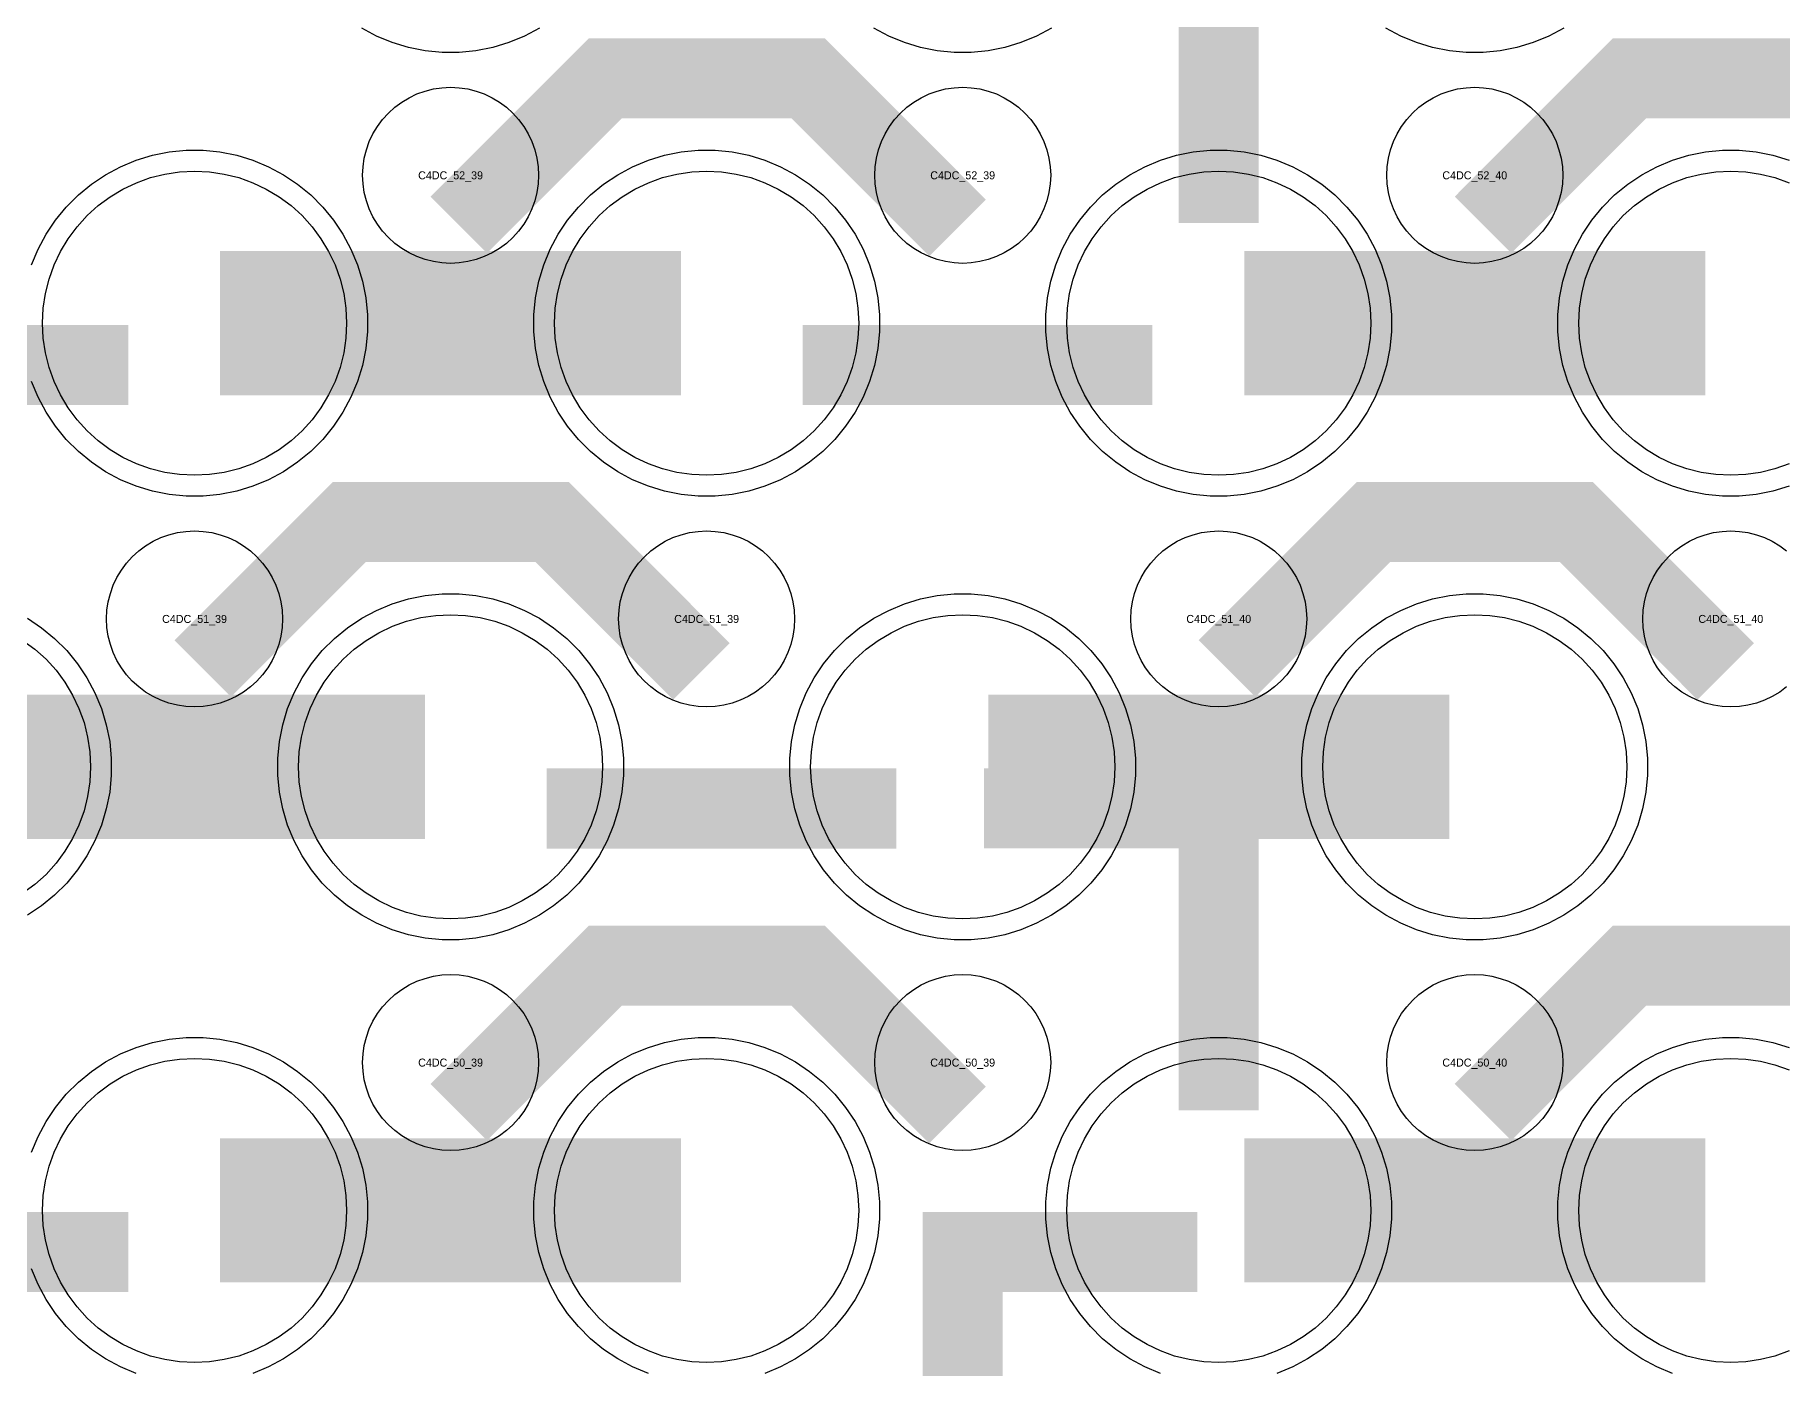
# Model space of a CAD drawing. Extents: x -11880 to 11880, y -14992 to 14992.
# Drawn here: x 430 to 976, y -7961 to -7544 of the extents above; entities that cross this region are included whole.
import ezdxf
from ezdxf.enums import TextEntityAlignment as Align

# ---------------------------------------------------------------- set-up
doc = ezdxf.new("R2010")
doc.units = 0
doc.header["$MEASUREMENT"] = 0
for name, color, linetype in [('GDS_775_DT_237', 138, 'CONTINUOUS'), ('RDL1_FS', 34, 'CONTINUOUS'), ('RDL_BS', 160, 'CONTINUOUS')]:
    doc.layers.add(name, color=color, linetype=linetype)

msp = doc.modelspace()

# ---------------------------------------------------------------- linework, layer by layer
at = {"layer": 'RDL1_FS'}
for points in [[(480, -7681.744), (475.343, -7681.515), (470.732, -7680.831), (466.209, -7679.699), (461.819, -7678.127), (457.605, -7676.135), (453.605, -7673.737), (449.86, -7670.959), (446.406, -7667.829), (443.276, -7664.375), (440.498, -7660.63), (438.1, -7656.63), (436.108, -7652.416), (434.536, -7648.026), (433.404, -7643.503), (432.72, -7638.892), (432.491, -7634.235), (432.72, -7629.578), (433.404, -7624.967), (434.536, -7620.444), (436.108, -7616.054), (438.1, -7611.84), (440.498, -7607.84), (443.276, -7604.095), (446.406, -7600.641), (449.86, -7597.511), (453.605, -7594.733), (457.605, -7592.335), (461.819, -7590.343), (466.209, -7588.771), (470.732, -7587.639), (475.343, -7586.955), (480, -7586.726), (484.657, -7586.955), (489.268, -7587.639), (493.791, -7588.771), (498.181, -7590.343), (502.395, -7592.335), (506.395, -7594.733), (510.14, -7597.511), (513.594, -7600.641), (516.724, -7604.095), (519.502, -7607.84), (521.9, -7611.84), (523.892, -7616.054), (525.464, -7620.444), (526.596, -7624.967), (527.28, -7629.578), (527.509, -7634.235), (527.28, -7638.892), (526.596, -7643.503), (525.464, -7648.026), (523.892, -7652.416), (521.9, -7656.63), (519.502, -7660.63), (516.724, -7664.375), (513.594, -7667.829), (510.14, -7670.959), (506.395, -7673.737), (502.395, -7676.135), (498.181, -7678.127), (493.791, -7679.699), (489.268, -7680.831), (484.657, -7681.515)], [(640, -7681.744), (635.343, -7681.515), (630.732, -7680.831), (626.209, -7679.699), (621.819, -7678.127), (617.605, -7676.135), (613.605, -7673.737), (609.86, -7670.959), (606.406, -7667.829), (603.276, -7664.375), (600.498, -7660.63), (598.1, -7656.63), (596.108, -7652.416), (594.536, -7648.026), (593.404, -7643.503), (592.72, -7638.892), (592.491, -7634.235), (592.72, -7629.578), (593.404, -7624.967), (594.536, -7620.444), (596.108, -7616.054), (598.1, -7611.84), (600.498, -7607.84), (603.276, -7604.095), (606.406, -7600.641), (609.86, -7597.511), (613.605, -7594.733), (617.605, -7592.335), (621.819, -7590.343), (626.209, -7588.771), (630.732, -7587.639), (635.343, -7586.955), (640, -7586.726), (644.657, -7586.955), (649.268, -7587.639), (653.791, -7588.771), (658.181, -7590.343), (662.395, -7592.335), (666.395, -7594.733), (670.14, -7597.511), (673.594, -7600.641), (676.724, -7604.095), (679.502, -7607.84), (681.9, -7611.84), (683.892, -7616.054), (685.464, -7620.444), (686.596, -7624.967), (687.28, -7629.578), (687.509, -7634.235), (687.28, -7638.892), (686.596, -7643.503), (685.464, -7648.026), (683.892, -7652.416), (681.9, -7656.63), (679.502, -7660.63), (676.724, -7664.375), (673.594, -7667.829), (670.14, -7670.959), (666.395, -7673.737), (662.395, -7676.135), (658.181, -7678.127), (653.791, -7679.699), (649.268, -7680.831), (644.657, -7681.515)], [(800, -7681.744), (795.343, -7681.515), (790.732, -7680.831), (786.209, -7679.699), (781.819, -7678.127), (777.605, -7676.135), (773.605, -7673.737), (769.86, -7670.959), (766.406, -7667.829), (763.276, -7664.375), (760.498, -7660.63), (758.1, -7656.63), (756.108, -7652.416), (754.536, -7648.026), (753.404, -7643.503), (752.72, -7638.892), (752.491, -7634.235), (752.72, -7629.578), (753.404, -7624.967), (754.536, -7620.444), (756.108, -7616.054), (758.1, -7611.84), (760.498, -7607.84), (763.276, -7604.095), (766.406, -7600.641), (769.86, -7597.511), (773.605, -7594.733), (777.605, -7592.335), (781.819, -7590.343), (786.209, -7588.771), (790.732, -7587.639), (795.343, -7586.955), (800, -7586.726), (804.657, -7586.955), (809.268, -7587.639), (813.791, -7588.771), (818.181, -7590.343), (822.395, -7592.335), (826.395, -7594.733), (830.14, -7597.511), (833.594, -7600.641), (836.724, -7604.095), (839.502, -7607.84), (841.9, -7611.84), (843.892, -7616.054), (845.464, -7620.444), (846.596, -7624.967), (847.28, -7629.578), (847.509, -7634.235), (847.28, -7638.892), (846.596, -7643.503), (845.464, -7648.026), (843.892, -7652.416), (841.9, -7656.63), (839.502, -7660.63), (836.724, -7664.375), (833.594, -7667.829), (830.14, -7670.959), (826.395, -7673.737), (822.395, -7676.135), (818.181, -7678.127), (813.791, -7679.699), (809.268, -7680.831), (804.657, -7681.515)], [(560, -7820.304), (555.343, -7820.075), (550.732, -7819.391), (546.209, -7818.259), (541.819, -7816.687), (537.605, -7814.695), (533.605, -7812.297), (529.86, -7809.519), (526.406, -7806.389), (523.276, -7802.935), (520.498, -7799.19), (518.1, -7795.19), (516.108, -7790.976), (514.536, -7786.586), (513.404, -7782.063), (512.72, -7777.452), (512.491, -7772.795), (512.72, -7768.138), (513.404, -7763.527), (514.536, -7759.004), (516.108, -7754.614), (518.1, -7750.4), (520.498, -7746.4), (523.276, -7742.655), (526.406, -7739.201), (529.86, -7736.071), (533.605, -7733.293), (537.605, -7730.895), (541.819, -7728.903), (546.209, -7727.331), (550.732, -7726.199), (555.343, -7725.515), (560, -7725.286), (564.657, -7725.515), (569.268, -7726.199), (573.791, -7727.331), (578.181, -7728.903), (582.395, -7730.895), (586.395, -7733.293), (590.14, -7736.071), (593.594, -7739.201), (596.724, -7742.655), (599.502, -7746.4), (601.9, -7750.4), (603.892, -7754.614), (605.464, -7759.004), (606.596, -7763.527), (607.28, -7768.138), (607.509, -7772.795), (607.28, -7777.452), (606.596, -7782.063), (605.464, -7786.586), (603.892, -7790.976), (601.9, -7795.19), (599.502, -7799.19), (596.724, -7802.935), (593.594, -7806.389), (590.14, -7809.519), (586.395, -7812.297), (582.395, -7814.695), (578.181, -7816.687), (573.791, -7818.259), (569.268, -7819.391), (564.657, -7820.075)], [(720, -7820.304), (715.343, -7820.075), (710.732, -7819.391), (706.209, -7818.259), (701.819, -7816.687), (697.605, -7814.695), (693.605, -7812.297), (689.86, -7809.519), (686.406, -7806.389), (683.276, -7802.935), (680.498, -7799.19), (678.1, -7795.19), (676.108, -7790.976), (674.536, -7786.586), (673.404, -7782.063), (672.72, -7777.452), (672.491, -7772.795), (672.72, -7768.138), (673.404, -7763.527), (674.536, -7759.004), (676.108, -7754.614), (678.1, -7750.4), (680.498, -7746.4), (683.276, -7742.655), (686.406, -7739.201), (689.86, -7736.071), (693.605, -7733.293), (697.605, -7730.895), (701.819, -7728.903), (706.209, -7727.331), (710.732, -7726.199), (715.343, -7725.515), (720, -7725.286), (724.657, -7725.515), (729.268, -7726.199), (733.791, -7727.331), (738.181, -7728.903), (742.395, -7730.895), (746.395, -7733.293), (750.14, -7736.071), (753.594, -7739.201), (756.724, -7742.655), (759.502, -7746.4), (761.9, -7750.4), (763.892, -7754.614), (765.464, -7759.004), (766.596, -7763.527), (767.28, -7768.138), (767.509, -7772.795), (767.28, -7777.452), (766.596, -7782.063), (765.464, -7786.586), (763.892, -7790.976), (761.9, -7795.19), (759.502, -7799.19), (756.724, -7802.935), (753.594, -7806.389), (750.14, -7809.519), (746.395, -7812.297), (742.395, -7814.695), (738.181, -7816.687), (733.791, -7818.259), (729.268, -7819.391), (724.657, -7820.075)], [(880, -7820.304), (875.343, -7820.075), (870.732, -7819.391), (866.209, -7818.259), (861.819, -7816.687), (857.605, -7814.695), (853.605, -7812.297), (849.86, -7809.519), (846.406, -7806.389), (843.276, -7802.935), (840.498, -7799.19), (838.1, -7795.19), (836.108, -7790.976), (834.536, -7786.586), (833.404, -7782.063), (832.72, -7777.452), (832.491, -7772.795), (832.72, -7768.138), (833.404, -7763.527), (834.536, -7759.004), (836.108, -7754.614), (838.1, -7750.4), (840.498, -7746.4), (843.276, -7742.655), (846.406, -7739.201), (849.86, -7736.071), (853.605, -7733.293), (857.605, -7730.895), (861.819, -7728.903), (866.209, -7727.331), (870.732, -7726.199), (875.343, -7725.515), (880, -7725.286), (884.657, -7725.515), (889.268, -7726.199), (893.791, -7727.331), (898.181, -7728.903), (902.395, -7730.895), (906.395, -7733.293), (910.14, -7736.071), (913.594, -7739.201), (916.724, -7742.655), (919.502, -7746.4), (921.9, -7750.4), (923.892, -7754.614), (925.464, -7759.004), (926.596, -7763.527), (927.28, -7768.138), (927.509, -7772.795), (927.28, -7777.452), (926.596, -7782.063), (925.464, -7786.586), (923.892, -7790.976), (921.9, -7795.19), (919.502, -7799.19), (916.724, -7802.935), (913.594, -7806.389), (910.14, -7809.519), (906.395, -7812.297), (902.395, -7814.695), (898.181, -7816.687), (893.791, -7818.259), (889.268, -7819.391), (884.657, -7820.075)], [(800, -7958.869), (795.343, -7958.64), (790.732, -7957.956), (786.209, -7956.824), (781.819, -7955.252), (777.605, -7953.26), (773.605, -7950.862), (769.86, -7948.084), (766.406, -7944.954), (763.276, -7941.5), (760.498, -7937.755), (758.1, -7933.755), (756.108, -7929.541), (754.536, -7925.151), (753.404, -7920.628), (752.72, -7916.017), (752.491, -7911.36), (752.72, -7906.703), (753.404, -7902.092), (754.536, -7897.569), (756.108, -7893.179), (758.1, -7888.965), (760.498, -7884.965), (763.276, -7881.22), (766.406, -7877.766), (769.86, -7874.636), (773.605, -7871.858), (777.605, -7869.46), (781.819, -7867.468), (786.209, -7865.896), (790.732, -7864.764), (795.343, -7864.08), (800, -7863.851), (804.657, -7864.08), (809.268, -7864.764), (813.791, -7865.896), (818.181, -7867.468), (822.395, -7869.46), (826.395, -7871.858), (830.14, -7874.636), (833.594, -7877.766), (836.724, -7881.22), (839.502, -7884.965), (841.9, -7888.965), (843.892, -7893.179), (845.464, -7897.569), (846.596, -7902.092), (847.28, -7906.703), (847.509, -7911.36), (847.28, -7916.017), (846.596, -7920.628), (845.464, -7925.151), (843.892, -7929.541), (841.9, -7933.755), (839.502, -7937.755), (836.724, -7941.5), (833.594, -7944.954), (830.14, -7948.084), (826.395, -7950.862), (822.395, -7953.26), (818.181, -7955.252), (813.791, -7956.824), (809.268, -7957.956), (804.657, -7958.64)]]:
    msp.add_lwpolyline(points, close=True, dxfattribs=at)
for points in [[(978.181, -7678.127), (973.791, -7679.699), (969.268, -7680.831), (964.657, -7681.515), (960, -7681.744), (955.343, -7681.515), (950.732, -7680.831), (946.209, -7679.699), (941.819, -7678.127), (937.605, -7676.135), (933.605, -7673.737), (929.86, -7670.959), (926.406, -7667.829), (923.276, -7664.375), (920.498, -7660.63), (918.1, -7656.63), (916.108, -7652.416), (914.536, -7648.026), (913.404, -7643.503), (912.72, -7638.892), (912.491, -7634.235), (912.72, -7629.578), (913.404, -7624.967), (914.536, -7620.444), (916.108, -7616.054), (918.1, -7611.84), (920.498, -7607.84), (923.276, -7604.095), (926.406, -7600.641), (929.86, -7597.511), (933.605, -7594.733), (937.605, -7592.335), (941.819, -7590.343), (946.209, -7588.771), (950.732, -7587.639), (955.343, -7586.955), (960, -7586.726), (964.657, -7586.955), (969.268, -7587.639), (973.791, -7588.771), (978.181, -7590.343)], [(426.395, -7733.293), (430.14, -7736.071), (433.594, -7739.201), (436.724, -7742.655), (439.502, -7746.4), (441.9, -7750.4), (443.892, -7754.614), (445.464, -7759.004), (446.596, -7763.527), (447.28, -7768.138), (447.509, -7772.795), (447.28, -7777.452), (446.596, -7782.063), (445.464, -7786.586), (443.892, -7790.976), (441.9, -7795.19), (439.502, -7799.19), (436.724, -7802.935), (433.594, -7806.389), (430.14, -7809.519), (426.395, -7812.297)], [(978.181, -7955.252), (973.791, -7956.824), (969.268, -7957.956), (964.657, -7958.64), (960, -7958.869), (955.343, -7958.64), (950.732, -7957.956), (946.209, -7956.824), (941.819, -7955.252), (937.605, -7953.26), (933.605, -7950.862), (929.86, -7948.084), (926.406, -7944.954), (923.276, -7941.5), (920.498, -7937.755), (918.1, -7933.755), (916.108, -7929.541), (914.536, -7925.151), (913.404, -7920.628), (912.72, -7916.017), (912.491, -7911.36), (912.72, -7906.703), (913.404, -7902.092), (914.536, -7897.569), (916.108, -7893.179), (918.1, -7888.965), (920.498, -7884.965), (923.276, -7881.22), (926.406, -7877.766), (929.86, -7874.636), (933.605, -7871.858), (937.605, -7869.46), (941.819, -7867.468), (946.209, -7865.896), (950.732, -7864.764), (955.343, -7864.08), (960, -7863.851), (964.657, -7864.08), (969.268, -7864.764), (973.791, -7865.896), (978.181, -7867.468)]]:
    msp.add_lwpolyline(points, dxfattribs=at)
for points in [[(488.002, -7634.235, 45, 45, 0), (560.002, -7634.235, 45, 45, 0)], [(560.002, -7634.235, 45, 45, 0), (632.002, -7634.235, 45, 45, 0)], [(808.002, -7634.235, 45, 45, 0), (880.002, -7634.235, 45, 45, 0)], [(880.002, -7634.235, 45, 45, 0), (952.002, -7634.235, 45, 45, 0)], [(408.002, -7772.795, 45, 45, 0), (480.002, -7772.795, 45, 45, 0)], [(480.002, -7772.795, 45, 45, 0), (552.002, -7772.795, 45, 45, 0)], [(728.002, -7772.795, 45, 45, 0), (800.002, -7772.795, 45, 45, 0)], [(800.002, -7772.795, 45, 45, 0), (872.002, -7772.795, 45, 45, 0)], [(808.002, -7911.36, 45, 45, 0), (880.002, -7911.36, 45, 45, 0)], [(880.002, -7911.36, 45, 45, 0), (952.002, -7911.36, 45, 45, 0)]]:
    msp.add_lwpolyline(points, format="xyseb", dxfattribs=at)
at = {"layer": 'RDL1_FS', "color": 241, "true_color": 0xf7abae}
for points in [[(480, -7958.869), (475.343, -7958.64), (470.732, -7957.956), (466.209, -7956.824), (461.819, -7955.252), (457.605, -7953.26), (453.605, -7950.862), (449.86, -7948.084), (446.406, -7944.954), (443.276, -7941.5), (440.498, -7937.755), (438.1, -7933.755), (436.108, -7929.541), (434.536, -7925.151), (433.404, -7920.628), (432.72, -7916.017), (432.491, -7911.36), (432.72, -7906.703), (433.404, -7902.092), (434.536, -7897.569), (436.108, -7893.179), (438.1, -7888.965), (440.498, -7884.965), (443.276, -7881.22), (446.406, -7877.766), (449.86, -7874.636), (453.605, -7871.858), (457.605, -7869.46), (461.819, -7867.468), (466.209, -7865.896), (470.732, -7864.764), (475.343, -7864.08), (480, -7863.851), (484.657, -7864.08), (489.268, -7864.764), (493.791, -7865.896), (498.181, -7867.468), (502.395, -7869.46), (506.395, -7871.858), (510.14, -7874.636), (513.594, -7877.766), (516.724, -7881.22), (519.502, -7884.965), (521.9, -7888.965), (523.892, -7893.179), (525.464, -7897.569), (526.596, -7902.092), (527.28, -7906.703), (527.509, -7911.36), (527.28, -7916.017), (526.596, -7920.628), (525.464, -7925.151), (523.892, -7929.541), (521.9, -7933.755), (519.502, -7937.755), (516.724, -7941.5), (513.594, -7944.954), (510.14, -7948.084), (506.395, -7950.862), (502.395, -7953.26), (498.181, -7955.252), (493.791, -7956.824), (489.268, -7957.956), (484.657, -7958.64)], [(640, -7958.869), (635.343, -7958.64), (630.732, -7957.956), (626.209, -7956.824), (621.819, -7955.252), (617.605, -7953.26), (613.605, -7950.862), (609.86, -7948.084), (606.406, -7944.954), (603.276, -7941.5), (600.498, -7937.755), (598.1, -7933.755), (596.108, -7929.541), (594.536, -7925.151), (593.404, -7920.628), (592.72, -7916.017), (592.491, -7911.36), (592.72, -7906.703), (593.404, -7902.092), (594.536, -7897.569), (596.108, -7893.179), (598.1, -7888.965), (600.498, -7884.965), (603.276, -7881.22), (606.406, -7877.766), (609.86, -7874.636), (613.605, -7871.858), (617.605, -7869.46), (621.819, -7867.468), (626.209, -7865.896), (630.732, -7864.764), (635.343, -7864.08), (640, -7863.851), (644.657, -7864.08), (649.268, -7864.764), (653.791, -7865.896), (658.181, -7867.468), (662.395, -7869.46), (666.395, -7871.858), (670.14, -7874.636), (673.594, -7877.766), (676.724, -7881.22), (679.502, -7884.965), (681.9, -7888.965), (683.892, -7893.179), (685.464, -7897.569), (686.596, -7902.092), (687.28, -7906.703), (687.509, -7911.36), (687.28, -7916.017), (686.596, -7920.628), (685.464, -7925.151), (683.892, -7929.541), (681.9, -7933.755), (679.502, -7937.755), (676.724, -7941.5), (673.594, -7944.954), (670.14, -7948.084), (666.395, -7950.862), (662.395, -7953.26), (658.181, -7955.252), (653.791, -7956.824), (649.268, -7957.956), (644.657, -7958.64)]]:
    msp.add_lwpolyline(points, close=True, dxfattribs=at)
for points in [[(488.002, -7911.36, 45, 45, 0), (560.002, -7911.36, 45, 45, 0)], [(560.002, -7911.36, 45, 45, 0), (632.002, -7911.36, 45, 45, 0)]]:
    msp.add_lwpolyline(points, format="xyseb", dxfattribs=at)
at = {"layer": 'RDL_BS'}
for points in [[(800, -7602.97, 25, 25, 0), (800, -7496.193, 25, 25, 0)], [(800, -7526.662, 25, 25, 0), (800, -7572.282, 25, 25, 0)], [(562.562, -7603.549, 25, 25, 0), (608.377, -7557.734, 25, 25, 0), (641.93, -7557.734, 25, 25, 0)], [(718.401, -7604.448, 25, 25, 0), (671.687, -7557.734, 25, 25, 0), (641.929, -7557.734, 25, 25, 0)], [(882.562, -7603.549, 25, 25, 0), (928.377, -7557.734, 25, 25, 0), (961.93, -7557.734, 25, 25, 0)], [(1038.401, -7604.448, 25, 25, 0), (991.687, -7557.734, 25, 25, 0), (961.929, -7557.734, 25, 25, 0)], [(350.016, -7647.248, 25, 25, 0), (459.281, -7647.248, 25, 25, 0)], [(670.016, -7647.248, 25, 25, 0), (779.281, -7647.248, 25, 25, 0)], [(482.562, -7742.109, 25, 25, 0), (528.377, -7696.294, 25, 25, 0), (561.93, -7696.294, 25, 25, 0)], [(638.401, -7743.008, 25, 25, 0), (591.687, -7696.294, 25, 25, 0), (561.929, -7696.294, 25, 25, 0)], [(802.562, -7742.109, 25, 25, 0), (848.377, -7696.294, 25, 25, 0), (881.93, -7696.294, 25, 25, 0)], [(958.401, -7743.008, 25, 25, 0), (911.687, -7696.294, 25, 25, 0), (881.929, -7696.294, 25, 25, 0)], [(800, -7880.075, 25, 25, 0), (800, -7773.298, 25, 25, 0)], [(590.016, -7785.808, 25, 25, 0), (699.281, -7785.808, 25, 25, 0)], [(812.5, -7785.798, 25, 25, 0), (726.667, -7785.798, 25, 25, 0)], [(772.944, -7785.798, 25, 25, 0), (731.74, -7785.798, 25, 25, 0)], [(800, -7803.767, 25, 25, 0), (800, -7849.387, 25, 25, 0)], [(562.562, -7880.674, 25, 25, 0), (608.377, -7834.859, 25, 25, 0), (641.93, -7834.859, 25, 25, 0)], [(718.401, -7881.573, 25, 25, 0), (671.687, -7834.859, 25, 25, 0), (641.929, -7834.859, 25, 25, 0)], [(882.562, -7880.674, 25, 25, 0), (928.377, -7834.859, 25, 25, 0), (961.93, -7834.859, 25, 25, 0)], [(1038.401, -7881.573, 25, 25, 0), (991.687, -7834.859, 25, 25, 0), (961.929, -7834.859, 25, 25, 0)], [(720, -8018.64, 25, 25, 0), (720, -7911.863, 25, 25, 0)], [(707.5, -7924.363, 25, 25, 0), (793.333, -7924.363, 25, 25, 0)], [(747.056, -7924.363, 25, 25, 0), (788.26, -7924.363, 25, 25, 0)], [(720, -7942.332, 25, 25, 0), (720, -7987.952, 25, 25, 0)]]:
    msp.add_lwpolyline(points, format="xyseb", dxfattribs=at)
at = {"layer": 'RDL_BS', "color": 241, "true_color": 0xf7abae}
for points in [[(587.777, -7542.053), (583.115, -7544.545), (578.205, -7546.576), (573.165, -7548.107), (567.938, -7549.153), (562.644, -7549.67), (557.356, -7549.67), (552.062, -7549.153), (546.835, -7548.107), (541.795, -7546.576), (536.885, -7544.545), (532.223, -7542.053)], [(429.094, -7893.155), (431.125, -7888.245), (433.617, -7883.583), (436.564, -7879.169), (439.926, -7875.068), (443.708, -7871.286), (447.809, -7867.924), (452.223, -7864.977), (456.885, -7862.485), (461.795, -7860.454), (466.835, -7858.923), (472.062, -7857.877), (477.356, -7857.36), (482.644, -7857.36), (487.938, -7857.877), (493.165, -7858.923), (498.205, -7860.454), (503.115, -7862.485), (507.777, -7864.977), (512.191, -7867.924), (516.292, -7871.286), (520.074, -7875.068), (523.436, -7879.169), (526.383, -7883.583), (528.875, -7888.245), (530.906, -7893.155), (532.437, -7898.195), (533.483, -7903.422), (534, -7908.716), (534, -7914.004), (533.483, -7919.298), (532.437, -7924.525), (530.906, -7929.565), (528.875, -7934.475), (526.383, -7939.137), (523.436, -7943.551), (520.074, -7947.652), (516.292, -7951.434), (512.191, -7954.796), (507.777, -7957.743), (503.115, -7960.235), (498.205, -7962.266)], [(621.795, -7962.266), (616.885, -7960.235), (612.223, -7957.743), (607.809, -7954.796), (603.708, -7951.434), (599.926, -7947.652), (596.564, -7943.551), (593.617, -7939.137), (591.125, -7934.475), (589.094, -7929.565), (587.563, -7924.525), (586.517, -7919.298), (586, -7914.004), (586, -7908.716), (586.517, -7903.422), (587.563, -7898.195), (589.094, -7893.155), (591.125, -7888.245), (593.617, -7883.583), (596.564, -7879.169), (599.926, -7875.068), (603.708, -7871.286), (607.809, -7867.924), (612.223, -7864.977), (616.885, -7862.485), (621.795, -7860.454), (626.835, -7858.923), (632.062, -7857.877), (637.356, -7857.36), (642.644, -7857.36), (647.938, -7857.877), (653.165, -7858.923), (658.205, -7860.454), (663.115, -7862.485), (667.777, -7864.977), (672.191, -7867.924), (676.292, -7871.286), (680.074, -7875.068), (683.436, -7879.169), (686.383, -7883.583), (688.875, -7888.245), (690.906, -7893.155), (692.437, -7898.195), (693.483, -7903.422), (694, -7908.716), (694, -7914.004), (693.483, -7919.298), (692.437, -7924.525), (690.906, -7929.565), (688.875, -7934.475), (686.383, -7939.137), (683.436, -7943.551), (680.074, -7947.652), (676.292, -7951.434), (672.191, -7954.796), (667.777, -7957.743), (663.115, -7960.235), (658.205, -7962.266)], [(461.795, -7962.266), (456.885, -7960.235), (452.223, -7957.743), (447.809, -7954.796), (443.708, -7951.434), (439.926, -7947.652), (436.564, -7943.551), (433.617, -7939.137), (431.125, -7934.475), (429.094, -7929.565)]]:
    msp.add_lwpolyline(points, dxfattribs=at)
at = {"layer": 'RDL_BS'}
for points in [[(747.777, -7542.053), (743.115, -7544.545), (738.205, -7546.576), (733.165, -7548.107), (727.938, -7549.153), (722.644, -7549.67), (717.356, -7549.67), (712.062, -7549.153), (706.835, -7548.107), (701.795, -7546.576), (696.885, -7544.545), (692.223, -7542.053)], [(907.777, -7542.053), (903.115, -7544.545), (898.205, -7546.576), (893.165, -7548.107), (887.938, -7549.153), (882.644, -7549.67), (877.356, -7549.67), (872.062, -7549.153), (866.835, -7548.107), (861.795, -7546.576), (856.885, -7544.545), (852.223, -7542.053)], [(429.094, -7616.03), (431.125, -7611.12), (433.617, -7606.458), (436.564, -7602.044), (439.926, -7597.943), (443.708, -7594.161), (447.809, -7590.799), (452.223, -7587.852), (456.885, -7585.36), (461.795, -7583.329), (466.835, -7581.798), (472.062, -7580.752), (477.356, -7580.235), (482.644, -7580.235), (487.938, -7580.752), (493.165, -7581.798), (498.205, -7583.329), (503.115, -7585.36), (507.777, -7587.852), (512.191, -7590.799), (516.292, -7594.161), (520.074, -7597.943), (523.436, -7602.044), (526.383, -7606.458), (528.875, -7611.12), (530.906, -7616.03), (532.437, -7621.07), (533.483, -7626.297), (534, -7631.591), (534, -7636.879), (533.483, -7642.173), (532.437, -7647.4), (530.906, -7652.44), (528.875, -7657.35), (526.383, -7662.012), (523.436, -7666.426), (520.074, -7670.527), (516.292, -7674.309), (512.191, -7677.671), (507.777, -7680.618), (503.115, -7683.11), (498.205, -7685.141), (493.165, -7686.672), (487.938, -7687.718), (482.644, -7688.235), (477.356, -7688.235), (472.062, -7687.718), (466.835, -7686.672), (461.795, -7685.141), (456.885, -7683.11), (452.223, -7680.618), (447.809, -7677.671), (443.708, -7674.309), (439.926, -7670.527), (436.564, -7666.426), (433.617, -7662.012), (431.125, -7657.35), (429.094, -7652.44)], [(978.205, -7685.141), (973.165, -7686.672), (967.938, -7687.718), (962.644, -7688.235), (957.356, -7688.235), (952.062, -7687.718), (946.835, -7686.672), (941.795, -7685.141), (936.885, -7683.11), (932.223, -7680.618), (927.809, -7677.671), (923.708, -7674.309), (919.926, -7670.527), (916.564, -7666.426), (913.617, -7662.012), (911.125, -7657.35), (909.094, -7652.44), (907.563, -7647.4), (906.517, -7642.173), (906, -7636.879), (906, -7631.591), (906.517, -7626.297), (907.563, -7621.07), (909.094, -7616.03), (911.125, -7611.12), (913.617, -7606.458), (916.564, -7602.044), (919.926, -7597.943), (923.708, -7594.161), (927.809, -7590.799), (932.223, -7587.852), (936.885, -7585.36), (941.795, -7583.329), (946.835, -7581.798), (952.062, -7580.752), (957.356, -7580.235), (962.644, -7580.235), (967.938, -7580.752), (973.165, -7581.798), (978.205, -7583.329)], [(977.443, -7747.861), (975.28, -7749.464), (972.956, -7750.857), (970.519, -7752.009), (967.984, -7752.916), (965.365, -7753.573), (962.693, -7753.969), (960, -7754.101), (957.307, -7753.969), (954.635, -7753.573), (952.016, -7752.916), (949.481, -7752.009), (947.044, -7750.857), (944.72, -7749.464), (942.557, -7747.861), (940.558, -7746.049), (938.746, -7744.05), (937.143, -7741.887), (935.75, -7739.563), (934.598, -7737.126), (933.691, -7734.591), (933.034, -7731.972), (932.638, -7729.3), (932.506, -7726.607), (932.638, -7723.914), (933.034, -7721.242), (933.691, -7718.623), (934.598, -7716.088), (935.75, -7713.651), (937.143, -7711.327), (938.746, -7709.164), (940.558, -7707.165), (942.557, -7705.353), (944.72, -7703.75), (947.044, -7702.357), (949.481, -7701.205), (952.016, -7700.298), (954.635, -7699.641), (957.307, -7699.245), (960, -7699.113), (962.693, -7699.245), (965.365, -7699.641), (967.984, -7700.298), (970.519, -7701.205), (972.956, -7702.357), (975.28, -7703.75), (977.443, -7705.353)], [(427.777, -7726.412), (432.191, -7729.359), (436.292, -7732.721), (440.074, -7736.503), (443.436, -7740.604), (446.383, -7745.018), (448.875, -7749.68), (450.906, -7754.59), (452.437, -7759.63), (453.483, -7764.857), (454, -7770.151), (454, -7775.439), (453.483, -7780.733), (452.437, -7785.96), (450.906, -7791), (448.875, -7795.91), (446.383, -7800.572), (443.436, -7804.986), (440.074, -7809.087), (436.292, -7812.869), (432.191, -7816.231), (427.777, -7819.178)], [(781.795, -7962.266), (776.885, -7960.235), (772.223, -7957.743), (767.809, -7954.796), (763.708, -7951.434), (759.926, -7947.652), (756.564, -7943.551), (753.617, -7939.137), (751.125, -7934.475), (749.094, -7929.565), (747.563, -7924.525), (746.517, -7919.298), (746, -7914.004), (746, -7908.716), (746.517, -7903.422), (747.563, -7898.195), (749.094, -7893.155), (751.125, -7888.245), (753.617, -7883.583), (756.564, -7879.169), (759.926, -7875.068), (763.708, -7871.286), (767.809, -7867.924), (772.223, -7864.977), (776.885, -7862.485), (781.795, -7860.454), (786.835, -7858.923), (792.062, -7857.877), (797.356, -7857.36), (802.644, -7857.36), (807.938, -7857.877), (813.165, -7858.923), (818.205, -7860.454), (823.115, -7862.485), (827.777, -7864.977), (832.191, -7867.924), (836.292, -7871.286), (840.074, -7875.068), (843.436, -7879.169), (846.383, -7883.583), (848.875, -7888.245), (850.906, -7893.155), (852.437, -7898.195), (853.483, -7903.422), (854, -7908.716), (854, -7914.004), (853.483, -7919.298), (852.437, -7924.525), (850.906, -7929.565), (848.875, -7934.475), (846.383, -7939.137), (843.436, -7943.551), (840.074, -7947.652), (836.292, -7951.434), (832.191, -7954.796), (827.777, -7957.743), (823.115, -7960.235), (818.205, -7962.266)], [(941.795, -7962.266), (936.885, -7960.235), (932.223, -7957.743), (927.809, -7954.796), (923.708, -7951.434), (919.926, -7947.652), (916.564, -7943.551), (913.617, -7939.137), (911.125, -7934.475), (909.094, -7929.565), (907.563, -7924.525), (906.517, -7919.298), (906, -7914.004), (906, -7908.716), (906.517, -7903.422), (907.563, -7898.195), (909.094, -7893.155), (911.125, -7888.245), (913.617, -7883.583), (916.564, -7879.169), (919.926, -7875.068), (923.708, -7871.286), (927.809, -7867.924), (932.223, -7864.977), (936.885, -7862.485), (941.795, -7860.454), (946.835, -7858.923), (952.062, -7857.877), (957.356, -7857.36), (962.644, -7857.36), (967.938, -7857.877), (973.165, -7858.923), (978.205, -7860.454)]]:
    msp.add_lwpolyline(points, dxfattribs=at)
for points in [[(560, -7615.541), (557.307, -7615.409), (554.635, -7615.013), (552.016, -7614.356), (549.481, -7613.449), (547.044, -7612.297), (544.72, -7610.904), (542.557, -7609.301), (540.558, -7607.489), (538.746, -7605.49), (537.143, -7603.327), (535.75, -7601.003), (534.598, -7598.566), (533.691, -7596.031), (533.034, -7593.412), (532.638, -7590.74), (532.506, -7588.047), (532.638, -7585.354), (533.034, -7582.682), (533.691, -7580.063), (534.598, -7577.528), (535.75, -7575.091), (537.143, -7572.767), (538.746, -7570.604), (540.558, -7568.605), (542.557, -7566.793), (544.72, -7565.19), (547.044, -7563.797), (549.481, -7562.645), (552.016, -7561.738), (554.635, -7561.081), (557.307, -7560.685), (560, -7560.553), (562.693, -7560.685), (565.365, -7561.081), (567.984, -7561.738), (570.519, -7562.645), (572.956, -7563.797), (575.28, -7565.19), (577.443, -7566.793), (579.442, -7568.605), (581.254, -7570.604), (582.857, -7572.767), (584.25, -7575.091), (585.402, -7577.528), (586.309, -7580.063), (586.966, -7582.682), (587.362, -7585.354), (587.494, -7588.047), (587.362, -7590.74), (586.966, -7593.412), (586.309, -7596.031), (585.402, -7598.566), (584.25, -7601.003), (582.857, -7603.327), (581.254, -7605.49), (579.442, -7607.489), (577.443, -7609.301), (575.28, -7610.904), (572.956, -7612.297), (570.519, -7613.449), (567.984, -7614.356), (565.365, -7615.013), (562.693, -7615.409)], [(720, -7615.541), (717.307, -7615.409), (714.635, -7615.013), (712.016, -7614.356), (709.481, -7613.449), (707.044, -7612.297), (704.72, -7610.904), (702.557, -7609.301), (700.558, -7607.489), (698.746, -7605.49), (697.143, -7603.327), (695.75, -7601.003), (694.598, -7598.566), (693.691, -7596.031), (693.034, -7593.412), (692.638, -7590.74), (692.506, -7588.047), (692.638, -7585.354), (693.034, -7582.682), (693.691, -7580.063), (694.598, -7577.528), (695.75, -7575.091), (697.143, -7572.767), (698.746, -7570.604), (700.558, -7568.605), (702.557, -7566.793), (704.72, -7565.19), (707.044, -7563.797), (709.481, -7562.645), (712.016, -7561.738), (714.635, -7561.081), (717.307, -7560.685), (720, -7560.553), (722.693, -7560.685), (725.365, -7561.081), (727.984, -7561.738), (730.519, -7562.645), (732.956, -7563.797), (735.28, -7565.19), (737.443, -7566.793), (739.442, -7568.605), (741.254, -7570.604), (742.857, -7572.767), (744.25, -7575.091), (745.402, -7577.528), (746.309, -7580.063), (746.966, -7582.682), (747.362, -7585.354), (747.494, -7588.047), (747.362, -7590.74), (746.966, -7593.412), (746.309, -7596.031), (745.402, -7598.566), (744.25, -7601.003), (742.857, -7603.327), (741.254, -7605.49), (739.442, -7607.489), (737.443, -7609.301), (735.28, -7610.904), (732.956, -7612.297), (730.519, -7613.449), (727.984, -7614.356), (725.365, -7615.013), (722.693, -7615.409)], [(880, -7615.541), (877.307, -7615.409), (874.635, -7615.013), (872.016, -7614.356), (869.481, -7613.449), (867.044, -7612.297), (864.72, -7610.904), (862.557, -7609.301), (860.558, -7607.489), (858.746, -7605.49), (857.143, -7603.327), (855.75, -7601.003), (854.598, -7598.566), (853.691, -7596.031), (853.034, -7593.412), (852.638, -7590.74), (852.506, -7588.047), (852.638, -7585.354), (853.034, -7582.682), (853.691, -7580.063), (854.598, -7577.528), (855.75, -7575.091), (857.143, -7572.767), (858.746, -7570.604), (860.558, -7568.605), (862.557, -7566.793), (864.72, -7565.19), (867.044, -7563.797), (869.481, -7562.645), (872.016, -7561.738), (874.635, -7561.081), (877.307, -7560.685), (880, -7560.553), (882.693, -7560.685), (885.365, -7561.081), (887.984, -7561.738), (890.519, -7562.645), (892.956, -7563.797), (895.28, -7565.19), (897.443, -7566.793), (899.442, -7568.605), (901.254, -7570.604), (902.857, -7572.767), (904.25, -7575.091), (905.402, -7577.528), (906.309, -7580.063), (906.966, -7582.682), (907.362, -7585.354), (907.494, -7588.047), (907.362, -7590.74), (906.966, -7593.412), (906.309, -7596.031), (905.402, -7598.566), (904.25, -7601.003), (902.857, -7603.327), (901.254, -7605.49), (899.442, -7607.489), (897.443, -7609.301), (895.28, -7610.904), (892.956, -7612.297), (890.519, -7613.449), (887.984, -7614.356), (885.365, -7615.013), (882.693, -7615.409)], [(637.356, -7688.235), (632.062, -7687.718), (626.835, -7686.672), (621.795, -7685.141), (616.885, -7683.11), (612.223, -7680.618), (607.809, -7677.671), (603.708, -7674.309), (599.926, -7670.527), (596.564, -7666.426), (593.617, -7662.012), (591.125, -7657.35), (589.094, -7652.44), (587.563, -7647.4), (586.517, -7642.173), (586, -7636.879), (586, -7631.591), (586.517, -7626.297), (587.563, -7621.07), (589.094, -7616.03), (591.125, -7611.12), (593.617, -7606.458), (596.564, -7602.044), (599.926, -7597.943), (603.708, -7594.161), (607.809, -7590.799), (612.223, -7587.852), (616.885, -7585.36), (621.795, -7583.329), (626.835, -7581.798), (632.062, -7580.752), (637.356, -7580.235), (642.644, -7580.235), (647.938, -7580.752), (653.165, -7581.798), (658.205, -7583.329), (663.115, -7585.36), (667.777, -7587.852), (672.191, -7590.799), (676.292, -7594.161), (680.074, -7597.943), (683.436, -7602.044), (686.383, -7606.458), (688.875, -7611.12), (690.906, -7616.03), (692.437, -7621.07), (693.483, -7626.297), (694, -7631.591), (694, -7636.879), (693.483, -7642.173), (692.437, -7647.4), (690.906, -7652.44), (688.875, -7657.35), (686.383, -7662.012), (683.436, -7666.426), (680.074, -7670.527), (676.292, -7674.309), (672.191, -7677.671), (667.777, -7680.618), (663.115, -7683.11), (658.205, -7685.141), (653.165, -7686.672), (647.938, -7687.718), (642.644, -7688.235)], [(797.356, -7688.235), (792.062, -7687.718), (786.835, -7686.672), (781.795, -7685.141), (776.885, -7683.11), (772.223, -7680.618), (767.809, -7677.671), (763.708, -7674.309), (759.926, -7670.527), (756.564, -7666.426), (753.617, -7662.012), (751.125, -7657.35), (749.094, -7652.44), (747.563, -7647.4), (746.517, -7642.173), (746, -7636.879), (746, -7631.591), (746.517, -7626.297), (747.563, -7621.07), (749.094, -7616.03), (751.125, -7611.12), (753.617, -7606.458), (756.564, -7602.044), (759.926, -7597.943), (763.708, -7594.161), (767.809, -7590.799), (772.223, -7587.852), (776.885, -7585.36), (781.795, -7583.329), (786.835, -7581.798), (792.062, -7580.752), (797.356, -7580.235), (802.644, -7580.235), (807.938, -7580.752), (813.165, -7581.798), (818.205, -7583.329), (823.115, -7585.36), (827.777, -7587.852), (832.191, -7590.799), (836.292, -7594.161), (840.074, -7597.943), (843.436, -7602.044), (846.383, -7606.458), (848.875, -7611.12), (850.906, -7616.03), (852.437, -7621.07), (853.483, -7626.297), (854, -7631.591), (854, -7636.879), (853.483, -7642.173), (852.437, -7647.4), (850.906, -7652.44), (848.875, -7657.35), (846.383, -7662.012), (843.436, -7666.426), (840.074, -7670.527), (836.292, -7674.309), (832.191, -7677.671), (827.777, -7680.618), (823.115, -7683.11), (818.205, -7685.141), (813.165, -7686.672), (807.938, -7687.718), (802.644, -7688.235)], [(480, -7754.101), (477.307, -7753.969), (474.635, -7753.573), (472.016, -7752.916), (469.481, -7752.009), (467.044, -7750.857), (464.72, -7749.464), (462.557, -7747.861), (460.558, -7746.049), (458.746, -7744.05), (457.143, -7741.887), (455.75, -7739.563), (454.598, -7737.126), (453.691, -7734.591), (453.034, -7731.972), (452.638, -7729.3), (452.506, -7726.607), (452.638, -7723.914), (453.034, -7721.242), (453.691, -7718.623), (454.598, -7716.088), (455.75, -7713.651), (457.143, -7711.327), (458.746, -7709.164), (460.558, -7707.165), (462.557, -7705.353), (464.72, -7703.75), (467.044, -7702.357), (469.481, -7701.205), (472.016, -7700.298), (474.635, -7699.641), (477.307, -7699.245), (480, -7699.113), (482.693, -7699.245), (485.365, -7699.641), (487.984, -7700.298), (490.519, -7701.205), (492.956, -7702.357), (495.28, -7703.75), (497.443, -7705.353), (499.442, -7707.165), (501.254, -7709.164), (502.857, -7711.327), (504.25, -7713.651), (505.402, -7716.088), (506.309, -7718.623), (506.966, -7721.242), (507.362, -7723.914), (507.494, -7726.607), (507.362, -7729.3), (506.966, -7731.972), (506.309, -7734.591), (505.402, -7737.126), (504.25, -7739.563), (502.857, -7741.887), (501.254, -7744.05), (499.442, -7746.049), (497.443, -7747.861), (495.28, -7749.464), (492.956, -7750.857), (490.519, -7752.009), (487.984, -7752.916), (485.365, -7753.573), (482.693, -7753.969)], [(640, -7754.101), (637.307, -7753.969), (634.635, -7753.573), (632.016, -7752.916), (629.481, -7752.009), (627.044, -7750.857), (624.72, -7749.464), (622.557, -7747.861), (620.558, -7746.049), (618.746, -7744.05), (617.143, -7741.887), (615.75, -7739.563), (614.598, -7737.126), (613.691, -7734.591), (613.034, -7731.972), (612.638, -7729.3), (612.506, -7726.607), (612.638, -7723.914), (613.034, -7721.242), (613.691, -7718.623), (614.598, -7716.088), (615.75, -7713.651), (617.143, -7711.327), (618.746, -7709.164), (620.558, -7707.165), (622.557, -7705.353), (624.72, -7703.75), (627.044, -7702.357), (629.481, -7701.205), (632.016, -7700.298), (634.635, -7699.641), (637.307, -7699.245), (640, -7699.113), (642.693, -7699.245), (645.365, -7699.641), (647.984, -7700.298), (650.519, -7701.205), (652.956, -7702.357), (655.28, -7703.75), (657.443, -7705.353), (659.442, -7707.165), (661.254, -7709.164), (662.857, -7711.327), (664.25, -7713.651), (665.402, -7716.088), (666.309, -7718.623), (666.966, -7721.242), (667.362, -7723.914), (667.494, -7726.607), (667.362, -7729.3), (666.966, -7731.972), (666.309, -7734.591), (665.402, -7737.126), (664.25, -7739.563), (662.857, -7741.887), (661.254, -7744.05), (659.442, -7746.049), (657.443, -7747.861), (655.28, -7749.464), (652.956, -7750.857), (650.519, -7752.009), (647.984, -7752.916), (645.365, -7753.573), (642.693, -7753.969)], [(800, -7754.101), (797.307, -7753.969), (794.635, -7753.573), (792.016, -7752.916), (789.481, -7752.009), (787.044, -7750.857), (784.72, -7749.464), (782.557, -7747.861), (780.558, -7746.049), (778.746, -7744.05), (777.143, -7741.887), (775.75, -7739.563), (774.598, -7737.126), (773.691, -7734.591), (773.034, -7731.972), (772.638, -7729.3), (772.506, -7726.607), (772.638, -7723.914), (773.034, -7721.242), (773.691, -7718.623), (774.598, -7716.088), (775.75, -7713.651), (777.143, -7711.327), (778.746, -7709.164), (780.558, -7707.165), (782.557, -7705.353), (784.72, -7703.75), (787.044, -7702.357), (789.481, -7701.205), (792.016, -7700.298), (794.635, -7699.641), (797.307, -7699.245), (800, -7699.113), (802.693, -7699.245), (805.365, -7699.641), (807.984, -7700.298), (810.519, -7701.205), (812.956, -7702.357), (815.28, -7703.75), (817.443, -7705.353), (819.442, -7707.165), (821.254, -7709.164), (822.857, -7711.327), (824.25, -7713.651), (825.402, -7716.088), (826.309, -7718.623), (826.966, -7721.242), (827.362, -7723.914), (827.494, -7726.607), (827.362, -7729.3), (826.966, -7731.972), (826.309, -7734.591), (825.402, -7737.126), (824.25, -7739.563), (822.857, -7741.887), (821.254, -7744.05), (819.442, -7746.049), (817.443, -7747.861), (815.28, -7749.464), (812.956, -7750.857), (810.519, -7752.009), (807.984, -7752.916), (805.365, -7753.573), (802.693, -7753.969)], [(557.356, -7826.795), (552.062, -7826.278), (546.835, -7825.232), (541.795, -7823.701), (536.885, -7821.67), (532.223, -7819.178), (527.809, -7816.231), (523.708, -7812.869), (519.926, -7809.087), (516.564, -7804.986), (513.617, -7800.572), (511.125, -7795.91), (509.094, -7791), (507.563, -7785.96), (506.517, -7780.733), (506, -7775.439), (506, -7770.151), (506.517, -7764.857), (507.563, -7759.63), (509.094, -7754.59), (511.125, -7749.68), (513.617, -7745.018), (516.564, -7740.604), (519.926, -7736.503), (523.708, -7732.721), (527.809, -7729.359), (532.223, -7726.412), (536.885, -7723.92), (541.795, -7721.889), (546.835, -7720.358), (552.062, -7719.312), (557.356, -7718.795), (562.644, -7718.795), (567.938, -7719.312), (573.165, -7720.358), (578.205, -7721.889), (583.115, -7723.92), (587.777, -7726.412), (592.191, -7729.359), (596.292, -7732.721), (600.074, -7736.503), (603.436, -7740.604), (606.383, -7745.018), (608.875, -7749.68), (610.906, -7754.59), (612.437, -7759.63), (613.483, -7764.857), (614, -7770.151), (614, -7775.439), (613.483, -7780.733), (612.437, -7785.96), (610.906, -7791), (608.875, -7795.91), (606.383, -7800.572), (603.436, -7804.986), (600.074, -7809.087), (596.292, -7812.869), (592.191, -7816.231), (587.777, -7819.178), (583.115, -7821.67), (578.205, -7823.701), (573.165, -7825.232), (567.938, -7826.278), (562.644, -7826.795)], [(717.356, -7826.795), (712.062, -7826.278), (706.835, -7825.232), (701.795, -7823.701), (696.885, -7821.67), (692.223, -7819.178), (687.809, -7816.231), (683.708, -7812.869), (679.926, -7809.087), (676.564, -7804.986), (673.617, -7800.572), (671.125, -7795.91), (669.094, -7791), (667.563, -7785.96), (666.517, -7780.733), (666, -7775.439), (666, -7770.151), (666.517, -7764.857), (667.563, -7759.63), (669.094, -7754.59), (671.125, -7749.68), (673.617, -7745.018), (676.564, -7740.604), (679.926, -7736.503), (683.708, -7732.721), (687.809, -7729.359), (692.223, -7726.412), (696.885, -7723.92), (701.795, -7721.889), (706.835, -7720.358), (712.062, -7719.312), (717.356, -7718.795), (722.644, -7718.795), (727.938, -7719.312), (733.165, -7720.358), (738.205, -7721.889), (743.115, -7723.92), (747.777, -7726.412), (752.191, -7729.359), (756.292, -7732.721), (760.074, -7736.503), (763.436, -7740.604), (766.383, -7745.018), (768.875, -7749.68), (770.906, -7754.59), (772.437, -7759.63), (773.483, -7764.857), (774, -7770.151), (774, -7775.439), (773.483, -7780.733), (772.437, -7785.96), (770.906, -7791), (768.875, -7795.91), (766.383, -7800.572), (763.436, -7804.986), (760.074, -7809.087), (756.292, -7812.869), (752.191, -7816.231), (747.777, -7819.178), (743.115, -7821.67), (738.205, -7823.701), (733.165, -7825.232), (727.938, -7826.278), (722.644, -7826.795)], [(877.356, -7826.795), (872.062, -7826.278), (866.835, -7825.232), (861.795, -7823.701), (856.885, -7821.67), (852.223, -7819.178), (847.809, -7816.231), (843.708, -7812.869), (839.926, -7809.087), (836.564, -7804.986), (833.617, -7800.572), (831.125, -7795.91), (829.094, -7791), (827.563, -7785.96), (826.517, -7780.733), (826, -7775.439), (826, -7770.151), (826.517, -7764.857), (827.563, -7759.63), (829.094, -7754.59), (831.125, -7749.68), (833.617, -7745.018), (836.564, -7740.604), (839.926, -7736.503), (843.708, -7732.721), (847.809, -7729.359), (852.223, -7726.412), (856.885, -7723.92), (861.795, -7721.889), (866.835, -7720.358), (872.062, -7719.312), (877.356, -7718.795), (882.644, -7718.795), (887.938, -7719.312), (893.165, -7720.358), (898.205, -7721.889), (903.115, -7723.92), (907.777, -7726.412), (912.191, -7729.359), (916.292, -7732.721), (920.074, -7736.503), (923.436, -7740.604), (926.383, -7745.018), (928.875, -7749.68), (930.906, -7754.59), (932.437, -7759.63), (933.483, -7764.857), (934, -7770.151), (934, -7775.439), (933.483, -7780.733), (932.437, -7785.96), (930.906, -7791), (928.875, -7795.91), (926.383, -7800.572), (923.436, -7804.986), (920.074, -7809.087), (916.292, -7812.869), (912.191, -7816.231), (907.777, -7819.178), (903.115, -7821.67), (898.205, -7823.701), (893.165, -7825.232), (887.938, -7826.278), (882.644, -7826.795)], [(560, -7892.666), (557.307, -7892.534), (554.635, -7892.138), (552.016, -7891.481), (549.481, -7890.574), (547.044, -7889.422), (544.72, -7888.029), (542.557, -7886.426), (540.558, -7884.614), (538.746, -7882.615), (537.143, -7880.452), (535.75, -7878.128), (534.598, -7875.691), (533.691, -7873.156), (533.034, -7870.537), (532.638, -7867.865), (532.506, -7865.172), (532.638, -7862.479), (533.034, -7859.807), (533.691, -7857.188), (534.598, -7854.653), (535.75, -7852.216), (537.143, -7849.892), (538.746, -7847.729), (540.558, -7845.73), (542.557, -7843.918), (544.72, -7842.315), (547.044, -7840.922), (549.481, -7839.77), (552.016, -7838.863), (554.635, -7838.206), (557.307, -7837.81), (560, -7837.678), (562.693, -7837.81), (565.365, -7838.206), (567.984, -7838.863), (570.519, -7839.77), (572.956, -7840.922), (575.28, -7842.315), (577.443, -7843.918), (579.442, -7845.73), (581.254, -7847.729), (582.857, -7849.892), (584.25, -7852.216), (585.402, -7854.653), (586.309, -7857.188), (586.966, -7859.807), (587.362, -7862.479), (587.494, -7865.172), (587.362, -7867.865), (586.966, -7870.537), (586.309, -7873.156), (585.402, -7875.691), (584.25, -7878.128), (582.857, -7880.452), (581.254, -7882.615), (579.442, -7884.614), (577.443, -7886.426), (575.28, -7888.029), (572.956, -7889.422), (570.519, -7890.574), (567.984, -7891.481), (565.365, -7892.138), (562.693, -7892.534)], [(720, -7892.666), (717.307, -7892.534), (714.635, -7892.138), (712.016, -7891.481), (709.481, -7890.574), (707.044, -7889.422), (704.72, -7888.029), (702.557, -7886.426), (700.558, -7884.614), (698.746, -7882.615), (697.143, -7880.452), (695.75, -7878.128), (694.598, -7875.691), (693.691, -7873.156), (693.034, -7870.537), (692.638, -7867.865), (692.506, -7865.172), (692.638, -7862.479), (693.034, -7859.807), (693.691, -7857.188), (694.598, -7854.653), (695.75, -7852.216), (697.143, -7849.892), (698.746, -7847.729), (700.558, -7845.73), (702.557, -7843.918), (704.72, -7842.315), (707.044, -7840.922), (709.481, -7839.77), (712.016, -7838.863), (714.635, -7838.206), (717.307, -7837.81), (720, -7837.678), (722.693, -7837.81), (725.365, -7838.206), (727.984, -7838.863), (730.519, -7839.77), (732.956, -7840.922), (735.28, -7842.315), (737.443, -7843.918), (739.442, -7845.73), (741.254, -7847.729), (742.857, -7849.892), (744.25, -7852.216), (745.402, -7854.653), (746.309, -7857.188), (746.966, -7859.807), (747.362, -7862.479), (747.494, -7865.172), (747.362, -7867.865), (746.966, -7870.537), (746.309, -7873.156), (745.402, -7875.691), (744.25, -7878.128), (742.857, -7880.452), (741.254, -7882.615), (739.442, -7884.614), (737.443, -7886.426), (735.28, -7888.029), (732.956, -7889.422), (730.519, -7890.574), (727.984, -7891.481), (725.365, -7892.138), (722.693, -7892.534)], [(880, -7892.666), (877.307, -7892.534), (874.635, -7892.138), (872.016, -7891.481), (869.481, -7890.574), (867.044, -7889.422), (864.72, -7888.029), (862.557, -7886.426), (860.558, -7884.614), (858.746, -7882.615), (857.143, -7880.452), (855.75, -7878.128), (854.598, -7875.691), (853.691, -7873.156), (853.034, -7870.537), (852.638, -7867.865), (852.506, -7865.172), (852.638, -7862.479), (853.034, -7859.807), (853.691, -7857.188), (854.598, -7854.653), (855.75, -7852.216), (857.143, -7849.892), (858.746, -7847.729), (860.558, -7845.73), (862.557, -7843.918), (864.72, -7842.315), (867.044, -7840.922), (869.481, -7839.77), (872.016, -7838.863), (874.635, -7838.206), (877.307, -7837.81), (880, -7837.678), (882.693, -7837.81), (885.365, -7838.206), (887.984, -7838.863), (890.519, -7839.77), (892.956, -7840.922), (895.28, -7842.315), (897.443, -7843.918), (899.442, -7845.73), (901.254, -7847.729), (902.857, -7849.892), (904.25, -7852.216), (905.402, -7854.653), (906.309, -7857.188), (906.966, -7859.807), (907.362, -7862.479), (907.494, -7865.172), (907.362, -7867.865), (906.966, -7870.537), (906.309, -7873.156), (905.402, -7875.691), (904.25, -7878.128), (902.857, -7880.452), (901.254, -7882.615), (899.442, -7884.614), (897.443, -7886.426), (895.28, -7888.029), (892.956, -7889.422), (890.519, -7890.574), (887.984, -7891.481), (885.365, -7892.138), (882.693, -7892.534)]]:
    msp.add_lwpolyline(points, close=True, dxfattribs=at)
at = {"layer": 'RDL_BS', "color": 241, "true_color": 0xf7abae}
msp.add_lwpolyline([(350.016, -7924.373, 25, 25, 0), (459.281, -7924.373, 25, 25, 0)], format="xyseb", dxfattribs=at)

# ---------------------------------------------------------------- texts
at = {"layer": 'GDS_775_DT_237'}
for s, p in [('C4DC_52_39', (560, -7588.047)), ('C4DC_52_39', (560, -7588.047)), ('C4DC_52_39', (720, -7588.047)), ('C4DC_52_39', (720, -7588.047)), ('C4DC_52_40', (880, -7588.047)), ('C4DC_52_40', (880, -7588.047)), ('C4DC_51_39', (480, -7726.607)), ('C4DC_51_39', (480, -7726.607)), ('C4DC_51_39', (640, -7726.607)), ('C4DC_51_39', (640, -7726.607)), ('C4DC_51_40', (800, -7726.607)), ('C4DC_51_40', (800, -7726.607)), ('C4DC_51_40', (960, -7726.607)), ('C4DC_51_40', (960, -7726.607)), ('C4DC_50_39', (560, -7865.172)), ('C4DC_50_39', (560, -7865.172)), ('C4DC_50_39', (720, -7865.172)), ('C4DC_50_39', (720, -7865.172)), ('C4DC_50_40', (880, -7865.172)), ('C4DC_50_40', (880, -7865.172))]:
    msp.add_text(s, height=2.5, dxfattribs=at).set_placement(p, align=Align.MIDDLE_CENTER)

doc.saveas('drawing.dxf')
